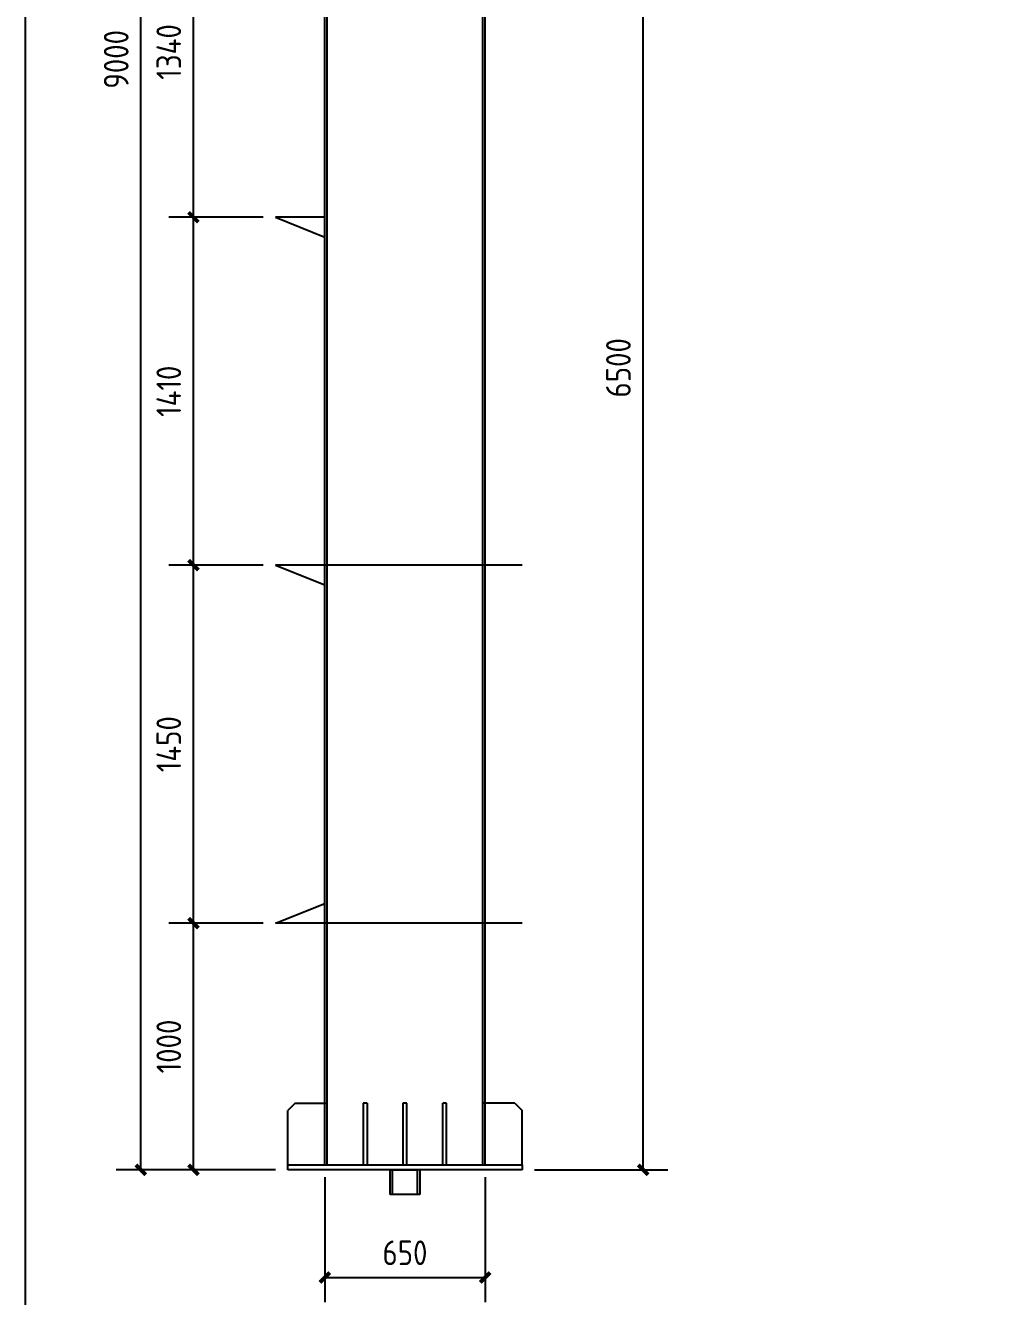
# Model space of a CAD drawing. Extents: x 411778 to 673094, y -11605 to 324395.
# Drawn here: x 457768 to 461671, y 93127 to 98278 of the extents above; entities that cross this region are included whole.
import ezdxf

# ---------------------------------------------------------------- set-up
doc = ezdxf.new("R2010")
doc.units = 0
doc.header["$LTSCALE"] = 1000
doc.header["$MEASUREMENT"] = 0
doc.styles.get("Standard").update_dxf_attribs({"font": 'gbenor.shx', "bigfont": 'gbcbig.shx'})
doc.dimstyles.get("Standard").update_dxf_attribs({"dimscale": 100, "dimtxt": 3.5, "dimasz": 1, "dimexe": 2.5, "dimexo": 3, "dimgap": 1.5, "dimtad": 1, "dimdec": 0, "dimzin": 0, "dimdsep": 46, "dimtxsty": 'Standard', "dimblk": 'ARCHTICK', "dimcen": 0.09, "dimadec": 0, "dimazin": 0, "dimtfac": 1, "dimtdec": 0, "dimtix": 1, "dimtmove": 2, "dimatfit": 3, "dimfxl": 1, "dimtolj": 1, "dimtzin": 0, "dimarcsym": 0})

# ---------------------------------------------------------------- blocks, each defined once
blk = doc.blocks.new('_ArchTick')
at = {"color": 0, "linetype": 'ByBlock', "const_width": 0.4}
blk.add_lwpolyline([(-0.5, -0.5), (0.5, 0.5)], dxfattribs=at)
blk = doc.blocks.new('*D1351')
at = {"color": 3, "lineweight": -2}
for p, q in [((458731.5, 94640.5), (458349.5, 94640.5)), ((458449.5, 93640.5), (458449.5, 94640.5)), ((458781.5, 93640.5), (458349.5, 93640.5))]:
    blk.add_line(p, q, dxfattribs=at)
at = {"layer": 'Defpoints', "color": 0}
for p in [(458449.5, 94640.5), (458781.5, 94640.5), (458831.5, 93640.5)]:
    blk.add_point(p, dxfattribs=at)
at = {"color": 3, "lineweight": -2, "xscale": 40, "yscale": 40, "zscale": 40}
for p, rotation in [((458449.5, 94640.5), 90), ((458449.5, 93640.5), 270)]:
    blk.add_blockref('_ArchTick', p, dxfattribs=dict(at, rotation=rotation))
at = {"color": 0, "insert": (458349.5, 94140.5), "char_height": 100, "attachment_point": 5, "rotation": 90}
blk.add_mtext('\\A1;1000', dxfattribs=at)
blk = doc.blocks.new('*D1352')
at = {"color": 3, "lineweight": -2}
for p, q in [((458731.5, 96090.5), (458349.5, 96090.5)), ((458449.5, 94640.5), (458449.5, 96090.5)), ((458731.5, 94640.5), (458349.5, 94640.5))]:
    blk.add_line(p, q, dxfattribs=at)
at = {"layer": 'Defpoints', "color": 0}
for p in [(458449.5, 96090.5), (458781.5, 96090.5), (458781.5, 94640.5)]:
    blk.add_point(p, dxfattribs=at)
at = {"color": 3, "lineweight": -2, "xscale": 40, "yscale": 40, "zscale": 40}
for p, rotation in [((458449.5, 96090.5), 90), ((458449.5, 94640.5), 270)]:
    blk.add_blockref('_ArchTick', p, dxfattribs=dict(at, rotation=rotation))
at = {"color": 0, "insert": (458349.5, 95365.5), "char_height": 100, "attachment_point": 5, "rotation": 90}
blk.add_mtext('\\A1;1450', dxfattribs=at)
blk = doc.blocks.new('*D1281')
at = {"color": 3, "lineweight": -2}
for p, q in [((460271.5, 100140.5), (460371.5, 100140.5)), ((460271.5, 93640.5), (460271.5, 100140.5)), ((459831.5, 93640.5), (460371.5, 93640.5))]:
    blk.add_line(p, q, dxfattribs=at)
at = {"layer": 'Defpoints', "color": 0}
for p in [(460221.5, 100140.5), (460271.5, 100140.5), (459781.5, 93640.5)]:
    blk.add_point(p, dxfattribs=at)
at = {"color": 3, "lineweight": -2, "xscale": 40, "yscale": 40, "zscale": 40}
for p, rotation in [((460271.5, 100140.5), 90), ((460271.5, 93640.5), 270)]:
    blk.add_blockref('_ArchTick', p, dxfattribs=dict(at, rotation=rotation))
at = {"color": 0, "insert": (460171.5, 96890.5), "char_height": 100, "attachment_point": 5, "rotation": 90}
blk.add_mtext('\\A1;6500', dxfattribs=at)
blk = doc.blocks.new('*D1282')
at = {"color": 3, "lineweight": -2}
for p, q in [((458731.5, 102640.5), (458136.5, 102640.5)), ((458236.5, 93640.5), (458236.5, 102640.5)), ((458781.5, 93640.5), (458136.5, 93640.5))]:
    blk.add_line(p, q, dxfattribs=at)
at = {"layer": 'Defpoints', "color": 0}
for p in [(458236.5, 102640.5), (458781.5, 102640.5), (458831.5, 93640.5)]:
    blk.add_point(p, dxfattribs=at)
at = {"color": 3, "lineweight": -2, "xscale": 40, "yscale": 40, "zscale": 40}
for p, rotation in [((458236.5, 102640.5), 90), ((458236.5, 93640.5), 270)]:
    blk.add_blockref('_ArchTick', p, dxfattribs=dict(at, rotation=rotation))
at = {"color": 0, "insert": (458136.5, 98140.5), "char_height": 100, "attachment_point": 5, "rotation": 90}
blk.add_mtext('\\A1;9000', dxfattribs=at)
blk = doc.blocks.new('*D1288')
at = {"color": 3, "lineweight": -2}
for p, q in [((458981.5, 93610.5), (458981.5, 93104.5)), ((459631.5, 93610.5), (459631.5, 93104.5)), ((458981.5, 93204.5), (459631.5, 93204.5))]:
    blk.add_line(p, q, dxfattribs=at)
at = {"layer": 'Defpoints', "color": 0}
for p in [(458981.5, 93660.5), (459631.5, 93660.5), (459631.5, 93204.5)]:
    blk.add_point(p, dxfattribs=at)
at = {"color": 3, "lineweight": -2, "xscale": 40, "yscale": 40, "zscale": 40, "rotation": 180}
blk.add_blockref('_ArchTick', (458981.5, 93204.5), dxfattribs=at)
at = {"color": 3, "lineweight": -2, "xscale": 40, "yscale": 40, "zscale": 40}
blk.add_blockref('_ArchTick', (459631.5, 93204.5), dxfattribs=at)
at = {"color": 0, "insert": (459306.5, 93304.5), "char_height": 100, "attachment_point": 5}
blk.add_mtext('\\A1;650', dxfattribs=at)
blk = doc.blocks.new('*D1890')
at = {"color": 3, "lineweight": -2}
for p, q in [((458731.5, 97500.5), (458349.5, 97500.5)), ((458449.5, 96090.5), (458449.5, 97500.5)), ((458731.5, 96090.5), (458349.5, 96090.5))]:
    blk.add_line(p, q, dxfattribs=at)
at = {"layer": 'Defpoints', "color": 0}
for p in [(458449.5, 97500.5), (458781.5, 97500.5), (458781.5, 96090.5)]:
    blk.add_point(p, dxfattribs=at)
at = {"color": 3, "lineweight": -2, "xscale": 40, "yscale": 40, "zscale": 40}
for p, rotation in [((458449.5, 97500.5), 90), ((458449.5, 96090.5), 270)]:
    blk.add_blockref('_ArchTick', p, dxfattribs=dict(at, rotation=rotation))
at = {"color": 0, "insert": (458349.5, 96795.5), "char_height": 100, "attachment_point": 5, "rotation": 90}
blk.add_mtext('\\A1;1410', dxfattribs=at)
blk = doc.blocks.new('*D1891')
at = {"color": 3, "lineweight": -2}
for p, q in [((458731.5, 98840.5), (458349.5, 98840.5)), ((458449.5, 97500.5), (458449.5, 98840.5)), ((458731.5, 97500.5), (458349.5, 97500.5))]:
    blk.add_line(p, q, dxfattribs=at)
at = {"layer": 'Defpoints', "color": 0}
for p in [(458449.5, 98840.5), (458781.5, 98840.5), (458781.5, 97500.5)]:
    blk.add_point(p, dxfattribs=at)
at = {"color": 3, "lineweight": -2, "xscale": 40, "yscale": 40, "zscale": 40}
for p, rotation in [((458449.5, 98840.5), 90), ((458449.5, 97500.5), 270)]:
    blk.add_blockref('_ArchTick', p, dxfattribs=dict(at, rotation=rotation))
at = {"color": 0, "insert": (458349.5, 98170.5), "char_height": 100, "attachment_point": 5, "rotation": 90}
blk.add_mtext('\\A1;1340', dxfattribs=at)

msp = doc.modelspace()

# ---------------------------------------------------------------- linework, layer by layer
for p, q in [((459621.5, 93660.5), (459621.5, 102672.5)), ((458981.5, 93660.5), (458981.5, 102640.5)), ((458991.5, 93660.5), (458991.5, 102631)), ((459631.5, 93660.5), (459631.5, 101763.6)), ((458981.5, 97500.5), (458781.5, 97500.5)), ((458781.5, 97500.5), (458981.5, 97420.5)), ((458981.5, 96090.5), (458781.5, 96090.5)), ((458781.5, 96090.5), (458981.5, 96010.5)), ((459781.5, 96090.5), (458831.5, 96090.5)), ((458781.5, 94640.5), (458981.5, 94720.5)), ((458981.5, 94640.5), (458781.5, 94640.5)), ((459781.5, 94640.5), (458831.5, 94640.5)), ((458861.5, 93910.5), (458831.5, 93880.5)), ((458861.5, 93910.5), (458991.5, 93910.5)), ((459145.5, 93910.5), (459137.5, 93910.5)), ((459137.5, 93910.5), (459137.5, 93660.5)), ((459153.5, 93910.5), (459145.5, 93910.5)), ((459153.5, 93910.5), (459153.5, 93660.5)), ((459306.5, 93910.5), (459298.5, 93910.5)), ((459298.5, 93910.5), (459298.5, 93660.5)), ((459314.5, 93910.5), (459306.5, 93910.5)), ((459314.5, 93660.5), (459314.5, 93910.5)), ((459459.5, 93660.5), (459459.5, 93910.5)), ((459467.5, 93910.5), (459459.5, 93910.5)), ((459475.5, 93910.5), (459467.5, 93910.5)), ((459475.5, 93660.5), (459475.5, 93910.5)), ((459751.5, 93910.5), (459621.5, 93910.5)), ((459751.5, 93910.5), (459781.5, 93880.5)), ((458831.5, 93660.5), (458831.5, 93880.5)), ((459781.5, 93660.5), (459781.5, 93880.5)), ((458831.5, 93640.5), (458831.5, 93660.5)), ((458831.5, 93660.5), (459781.5, 93660.5)), ((459298.5, 93660.5), (459314.5, 93660.5)), ((459781.5, 93660.5), (459781.5, 93640.5)), ((459781.5, 93640.5), (458831.5, 93640.5)), ((459246.5, 93640.5), (459356.5, 93640.5))]:
    msp.add_line(p, q)
at = {"color": 1}
for p, q in [((459246.5, 93540.5), (459246.5, 93640.5)), ((459256.5, 93540.5), (459256.5, 93640.5)), ((459356.5, 93640.5), (459356.5, 93540.5)), ((459366.5, 93640.5), (459366.5, 93540.5)), ((459366.5, 93540.5), (459246.5, 93540.5)), ((459306.5, 93540.5), (459256.5, 93540.5))]:
    msp.add_line(p, q, dxfattribs=at)
msp.add_lwpolyline([(457768.5, 103253), (472618.5, 103253), (472618.5, 92753), (457768.5, 92753)], close=True)

# ---------------------------------------------------------------- dimensions: what is measured, and where the dimension line sits
for base, p1, p2, picture, middle in [((458236.5, 102640.5), (458831.5, 93640.5), (458781.5, 102640.5), '*D1282', (458136.5, 98140.5)), ((460271.5, 100140.5), (459781.5, 93640.5), (460221.5, 100140.5), '*D1281', (460171.5, 96890.5)), ((458449.5, 98840.5), (458781.5, 97500.5), (458781.5, 98840.5), '*D1891', (458349.5, 98170.5)), ((458449.5, 97500.5), (458781.5, 96090.5), (458781.5, 97500.5), '*D1890', (458349.5, 96795.5)), ((458449.5, 96090.5), (458781.5, 94640.5), (458781.5, 96090.5), '*D1352', (458349.5, 95365.5)), ((458449.5, 94640.5), (458831.5, 93640.5), (458781.5, 94640.5), '*D1351', (458349.5, 94140.5))]:
    dim = msp.add_linear_dim(base=base, p1=p1, p2=p2, angle=90, dimstyle='Standard', override={"dimtxt": 1, "dimasz": 0.4, "dimexe": 1, "dimexo": 0.5, "dimgap": 0.5, "dimclrd": 3, "dimclre": 3})
    dim.commit()
    dim.dimension.update_dxf_attribs({"geometry": picture, "text_midpoint": middle})
dim = msp.add_linear_dim(base=(459631.5, 93204.5), p1=(458981.5, 93660.5), p2=(459631.5, 93660.5), dimstyle='Standard', override={"dimtxt": 1, "dimasz": 0.4, "dimexe": 1, "dimexo": 0.5, "dimgap": 0.5, "dimclrd": 3, "dimclre": 3})
dim.commit()
dim.dimension.update_dxf_attribs({"geometry": '*D1288', "text_midpoint": (459306.5, 93304.5)})

doc.saveas('drawing.dxf')
